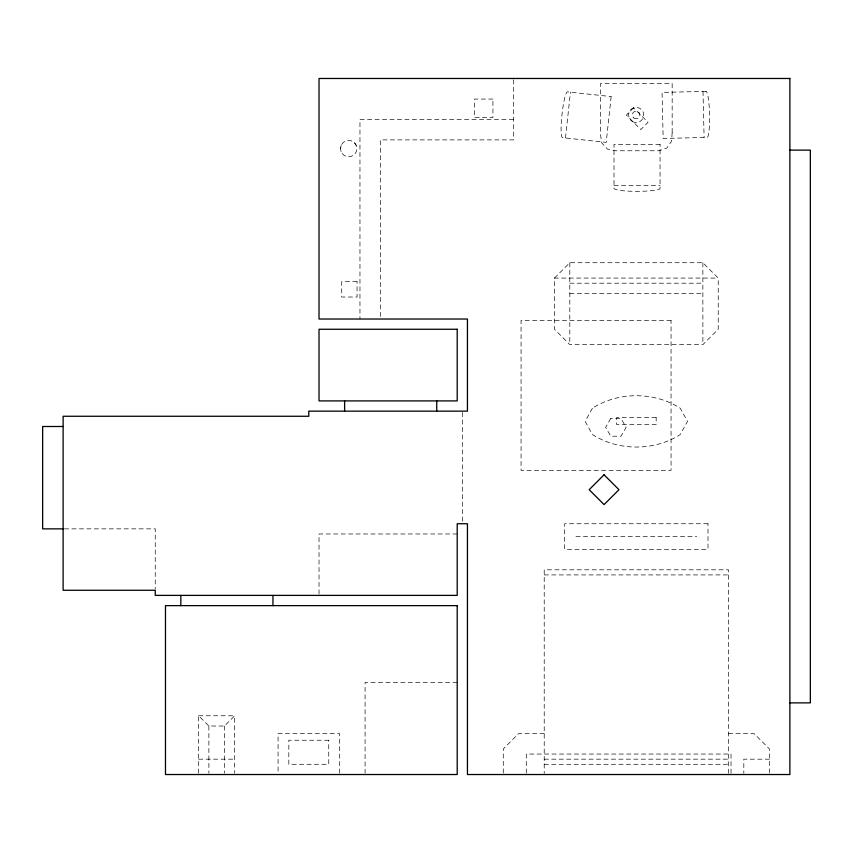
<?xml version="1.0" encoding="UTF-8"?>
<svg xmlns="http://www.w3.org/2000/svg" width="853" height="853" viewBox="0 0 853 853"><rect width="100%" height="100%" fill="white"/><g stroke="black" fill="none" stroke-linecap="round" stroke-linejoin="round"><path stroke-width="0.64" stroke-dasharray="4.26 3.2" d="M565.496 137.973L570.444 92.177M340.518 148.571L341.136 145.436M554.45 278.078L569.804 262.724L702.872 262.724L718.226 278.078L718.226 329.258L702.872 344.612L569.804 344.612L554.45 329.258L554.45 278.078L718.226 278.078M198.642 773.245L198.642 715.774L208.878 726.01L224.446 726.01L234.682 715.774L234.682 773.245M513.506 119.42L359.966 119.42L359.966 319.022M614 185.336L660.062 185.336M569.804 283.196L702.872 283.196M569.804 293.432L702.872 293.432M64.433 528.86L155.246 528.86L155.246 589.103M457.208 533.978L319.022 533.978L319.022 595.394M575.946 536.537L696.73 536.537M544.214 574.922L728.462 574.922M457.208 682.4L365.084 682.4L365.084 773.213M198.642 715.774L234.682 715.774M544.214 733.58L518.624 733.58L503.27 748.934L503.27 773.245M728.462 733.58L754.052 733.58L769.406 748.934L769.406 773.245M198.642 759.17L234.682 759.17M544.214 759.17L728.462 759.17M769.406 759.17L743.816 759.17L743.816 773.33M544.214 764.288L728.462 764.288M354.496 142.782L356.277 145.436M703 91.431L704.098 137.482M731.021 773.245L731.021 754.052L526.301 754.052L526.301 773.245M728.462 773.383L728.462 569.804L544.214 569.804L544.214 773.383M702.872 262.724L702.872 344.612M569.804 262.724L569.804 344.612M513.506 79.787L513.506 139.892L380.438 139.892L380.438 319.022M462.326 412.468L462.326 522.42M339.494 773.202L339.494 733.58L278.078 733.58L278.078 773.202M224.446 726.01L224.446 773.213M208.878 726.01L208.878 773.213M672.164 132.652L671.599 141.193L666.747 148.113L658.729 150.768L615.749 150.768L607.443 149.083L601.706 142.877L600.512 134.454L600.512 83.594L672.164 83.594L672.164 132.652M611.143 96.581L606.206 142.376L562.5 137.653A23.031 3.007 -83.8 0 1 561.988 114.441A23.031 3.007 -83.8 0 1 567.448 91.857L611.143 96.581M592.409 408.256L585.158 421.382L592.409 434.508C618.212 451.216 654.464 451.216 680.267 434.508L687.518 421.382L680.267 408.256C654.464 391.548 618.212 391.548 592.409 408.256M610.748 418.471L605.63 427.332L610.748 436.203L620.984 436.203L626.102 427.332L620.984 418.471L610.748 418.471M633.576 107.851L626.337 115.091L640.816 129.56L648.045 122.32L633.576 107.851M705.996 91.356L662.067 92.412L663.165 138.463L707.105 137.408A23.031 3.007 88.6 0 0 709.557 114.302A23.031 3.007 88.6 0 0 705.996 91.356M492.927 99.065L474.503 99.065L474.503 117.49L492.927 117.49L492.927 99.065M660.062 144.392L614 144.392L614 188.342A23.031 3.007 0 0 0 637.042 191.349A23.031 3.007 0 0 0 660.062 188.342L660.062 144.392M357.055 281.661L341.701 281.661L341.701 297.015L357.055 297.015L357.055 281.661M671.055 320.408L521.066 320.408L521.066 470.398L671.055 470.398L671.055 320.408M656.16 417.586L616.506 417.586L616.506 424.41L656.16 424.41L656.16 417.586M707.99 523.742L564.686 523.742L564.686 549.332L707.99 549.332L707.99 523.742M328.746 740.233L288.826 740.233L288.826 764.288L328.746 764.288L328.746 740.233M632.35 121.531A7.592 7.592 0 0 0 643.738 114.952A7.592 7.592 0 0 0 632.35 108.374A7.592 7.592 0 0 0 632.35 121.531M633.832 117.959A3.796 3.796 0 0 0 639.91 115.454A3.796 3.796 0 0 0 634.696 111.444A3.796 3.796 0 0 0 633.832 117.959M342.213 153.551A8.189 8.189 0 0 0 356.277 151.706A8.189 8.189 0 0 0 347.64 140.446A8.189 8.189 0 0 0 342.213 153.551"/><path stroke-width="1.28" d="M789.878 150.128L810.35 150.128L810.35 702.872L789.878 702.872M63.122 426.5L42.65 426.5L42.65 528.86L63.122 528.86M436.736 400.91L436.736 411.146M344.612 400.91L344.612 411.146M272.96 595.394L272.96 605.63M180.836 595.394L180.836 605.63M604.073 474.801L589.178 489.697L604.073 504.592L618.979 489.697L604.073 474.801M789.878 78.476L319.022 78.476L319.022 319.022L467.444 319.022L467.444 411.146L308.786 411.146L308.786 416.264L63.122 416.264L63.122 590.276L155.246 590.276L155.246 595.394L457.208 595.394L457.208 523.742L467.444 523.742L467.444 774.524L789.878 774.524L789.878 78.476M457.208 329.258L319.022 329.258L319.022 400.91L457.208 400.91L457.208 329.258M457.208 605.63L165.482 605.63L165.482 774.524L457.208 774.524L457.208 605.63"/></g></svg>
